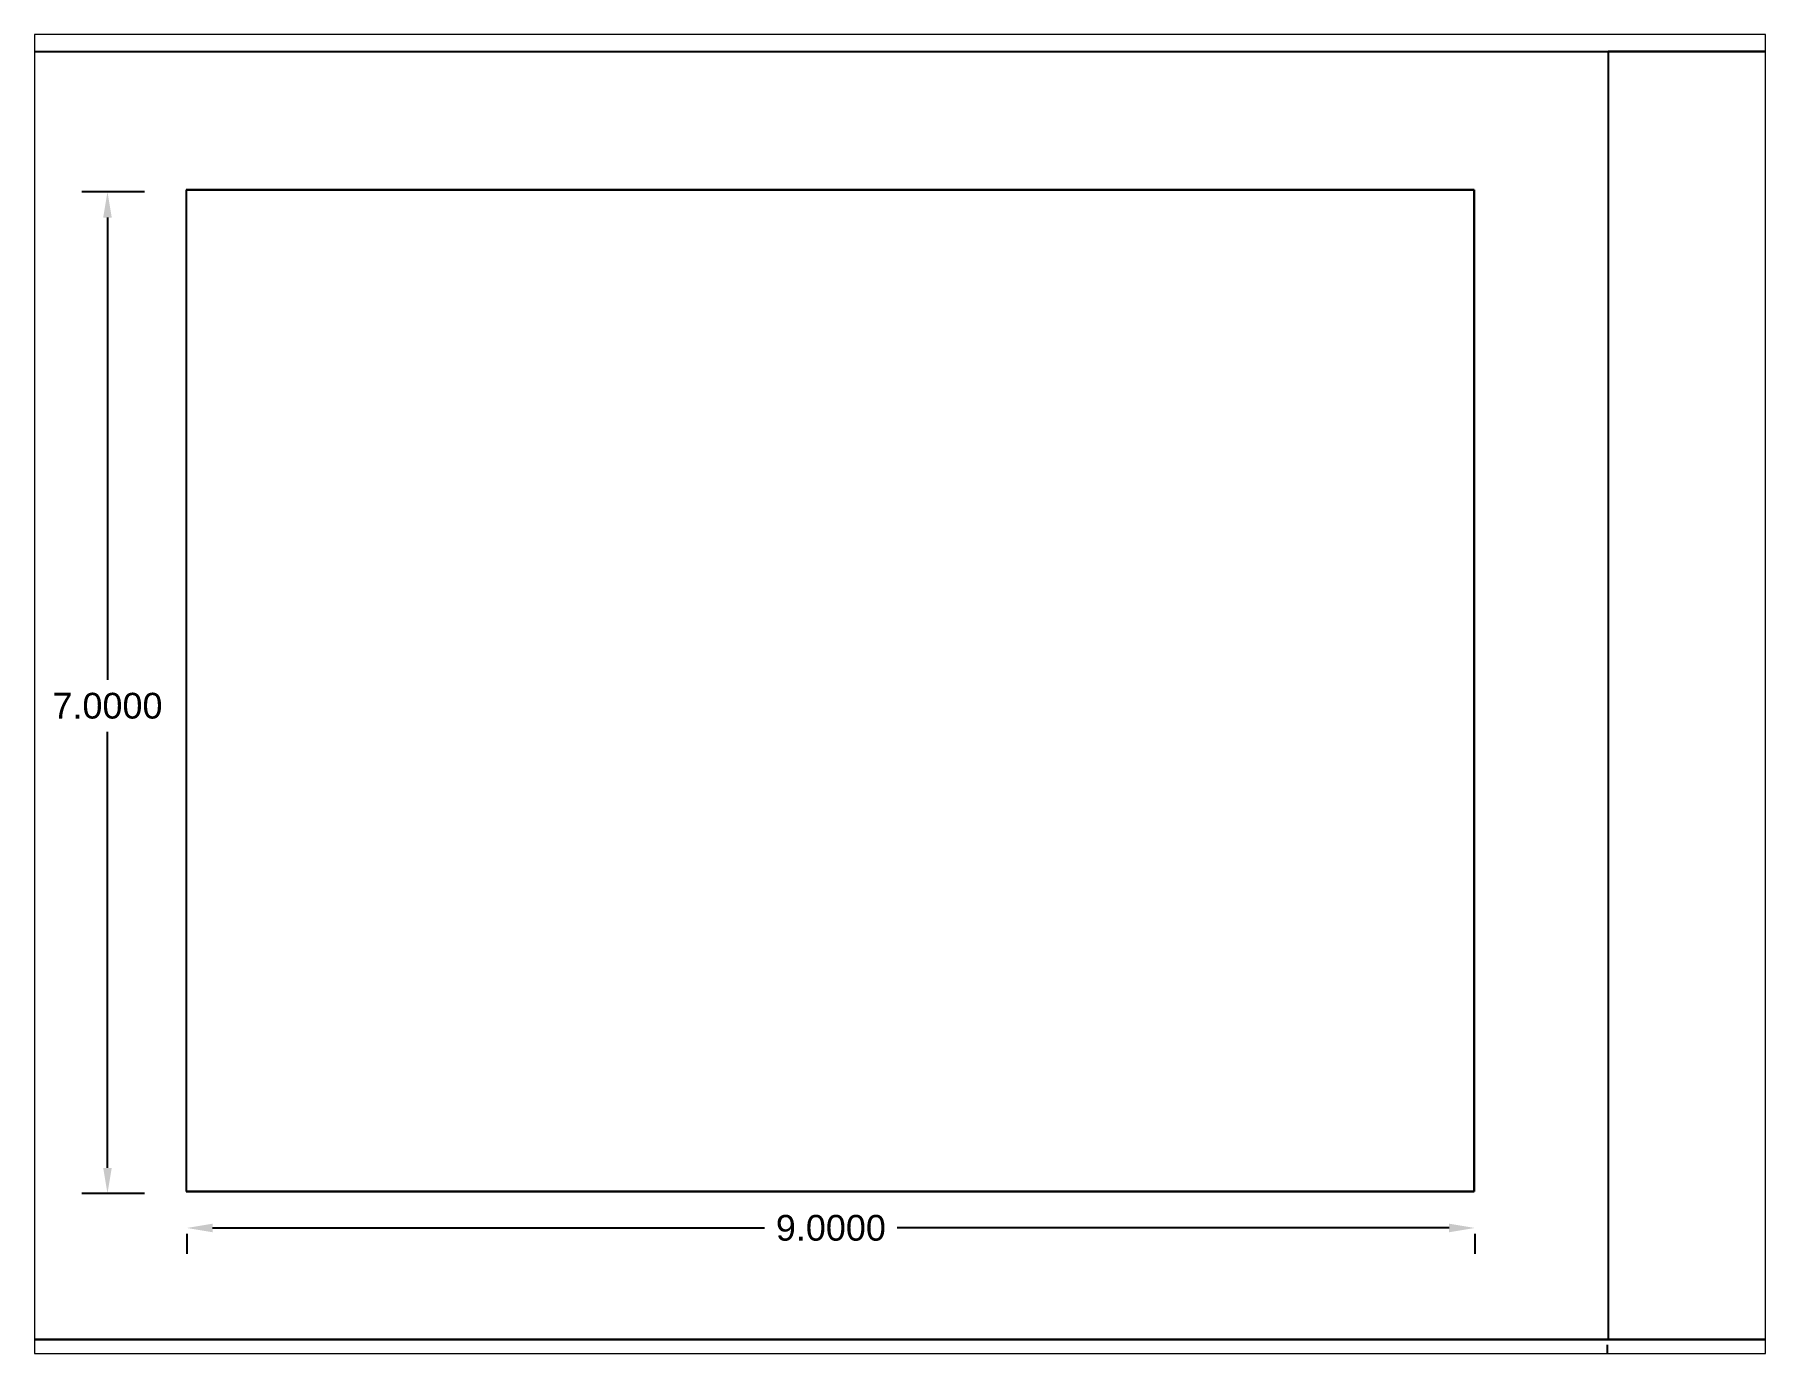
# Paper-space layout 'Layout1' of a CAD drawing. Header units: inches. Extents: x 1.05 to 9.45, y 0.8 to 7.2.
# The model-space entities are those that its viewports show. They can reach past a viewport. Long polylines and large blocks are cut down to what shows.
import ezdxf

# ---------------------------------------------------------------- set-up
doc = ezdxf.new("R2010")
doc.units = ezdxf.units.IN
doc.header["$MEASUREMENT"] = 0
doc.styles.get("Standard").update_dxf_attribs({"font": 'arial.ttf'})
doc.dimstyles.get("Standard").update_dxf_attribs({"dimtxt": 0.18, "dimasz": 0.18, "dimexe": 0.18, "dimexo": 0.0625, "dimgap": 0.09, "dimtad": 0, "dimtih": 1, "dimtoh": 1, "dimdec": 4, "dimzin": 0, "dimdsep": 46, "dimtxsty": 'Standard', "dimcen": 0.09, "dimadec": 0, "dimazin": 0, "dimtfac": 1, "dimtdec": 4, "dimtofl": 0, "dimtmove": 0, "dimatfit": 3, "dimfxl": 1, "dimtolj": 1, "dimtzin": 0, "dimarcsym": 0})

# ---------------------------------------------------------------- blocks, each defined once
blk = doc.blocks.new('*D3')
at = {"color": 0, "lineweight": -2, "transparency": 16777216}
for p, q in [((-0.057, -0.204), (-0.057, -0.059)), ((10.943, -0.204), (10.943, -0.059)), ((0.123, -0.239), (4.918, -0.239)), ((10.763, -0.239), (5.967, -0.239))]:
    blk.add_line(p, q, dxfattribs=at)
at = {"color": 0, "transparency": 16777216}
for points in [[(0.123, -0.209), (0.123, -0.269), (-0.057, -0.239)], [(10.763, -0.209), (10.763, -0.269), (10.943, -0.239)]]:
    blk.add_solid(points, dxfattribs=at)
at = {"layer": 'Defpoints', "color": 0, "transparency": 16777216}
for p in [(10.943, -0.239), (-0.057, -0.266), (10.943, -0.266)]:
    blk.add_point(p, dxfattribs=at)
at = {"color": 0, "transparency": 16777216, "insert": (5.443, -0.239), "char_height": 0.18, "attachment_point": 5}
blk.add_mtext('\\A1;11.0000', dxfattribs=at)
blk = doc.blocks.new('*D4')
at = {"color": 0, "lineweight": -2, "transparency": 16777216}
for p, q in [((1.017, 0.727), (1.017, 0.589)), ((1.197, 0.769), (5.054, 0.769)), ((9.837, 0.769), (5.98, 0.769)), ((10.017, 0.727), (10.017, 0.589))]:
    blk.add_line(p, q, dxfattribs=at)
at = {"color": 0, "transparency": 16777216}
for points in [[(1.197, 0.799), (1.197, 0.739), (1.017, 0.769)], [(9.837, 0.799), (9.837, 0.739), (10.017, 0.769)]]:
    blk.add_solid(points, dxfattribs=at)
at = {"layer": 'Defpoints', "color": 0, "transparency": 16777216}
for p in [(1.017, 0.789), (10.017, 0.789), (10.017, 0.769)]:
    blk.add_point(p, dxfattribs=at)
at = {"color": 0, "transparency": 16777216, "insert": (5.517, 0.769), "char_height": 0.18, "attachment_point": 5}
blk.add_mtext('\\A1;9.0000', dxfattribs=at)
blk = doc.blocks.new('*D6')
at = {"color": 0, "lineweight": -2, "transparency": 16777216}
for p, q in [((0.721, 8.009), (0.282, 8.009)), ((0.462, 7.829), (0.462, 4.599)), ((0.462, 1.189), (0.462, 4.235)), ((0.721, 1.009), (0.282, 1.009))]:
    blk.add_line(p, q, dxfattribs=at)
at = {"color": 0, "transparency": 16777216}
for points in [[(0.432, 7.829), (0.492, 7.829), (0.462, 8.009)], [(0.432, 1.189), (0.492, 1.189), (0.462, 1.009)]]:
    blk.add_solid(points, dxfattribs=at)
at = {"layer": 'Defpoints', "color": 0, "transparency": 16777216}
for p in [(0.462, 8.009), (0.783, 8.009), (0.783, 1.009)]:
    blk.add_point(p, dxfattribs=at)
at = {"color": 0, "transparency": 16777216, "insert": (0.462, 4.417), "char_height": 0.18, "attachment_point": 5}
blk.add_mtext('\\A1;7.0000', dxfattribs=at)
blk = doc.blocks.new('*D7')
at = {"color": 0, "lineweight": -2, "transparency": 16777216}
for p, q in [((10.943, -0.177), (10.943, -0.047)), ((18.443, -0.177), (18.443, -0.047)), ((11.123, -0.227), (14.23, -0.227)), ((18.263, -0.227), (15.155, -0.227))]:
    blk.add_line(p, q, dxfattribs=at)
at = {"color": 0, "transparency": 16777216}
for points in [[(11.123, -0.197), (11.123, -0.257), (10.943, -0.227)], [(18.263, -0.197), (18.263, -0.257), (18.443, -0.227)]]:
    blk.add_solid(points, dxfattribs=at)
at = {"layer": 'Defpoints', "color": 0, "transparency": 16777216}
for p in [(10.943, -0.239), (18.443, -0.227), (18.443, -0.239)]:
    blk.add_point(p, dxfattribs=at)
at = {"color": 0, "transparency": 16777216, "insert": (14.693, -0.227), "char_height": 0.18, "attachment_point": 5}
blk.add_mtext('\\A1;7.5000', dxfattribs=at)

msp = doc.modelspace()

# ---------------------------------------------------------------- linework, layer by layer
for p, q in [((-0.05193, -0.00958), (-0.05193, 8.99042)), ((-0.05193, 8.99042), (10.94807, 8.99042)), ((-0.05193, 8.99042, 2), (18.44807, 8.99042, 2)), ((10.94807, 8.99042), (10.94807, -0.00958)), ((18.44807, 8.99042), (10.94807, 8.99042)), ((10.94807, 8.99042), (10.94807, 8.99042, 2)), ((10.94807, 8.99042, 2), (10.94807, -0.00958, 2)), ((10.01302, 8.0239), (1.01302, 8.0239)), ((1.01302, 8.0239), (1.01302, 1.0239)), ((1.01302, 8.0239), (1.01302, 8.0239, 1.5)), ((1.01302, 8.0239, 1.5), (1.01302, 1.0239, 1.5)), ((1.01302, 8.0239, 1.5), (10.01302, 8.0239, 1.5)), ((10.01302, 1.0239), (10.01302, 8.0239)), ((10.01302, 8.0239), (10.01302, 8.0239, 1.5)), ((10.01302, 8.0239, 1.5), (10.01302, 1.0239, 1.5)), ((1.01302, 1.0239), (10.01302, 1.0239)), ((1.01302, 1.0239), (1.01302, 1.0239, 1.5)), ((10.01302, 1.0239, 1.5), (1.01302, 1.0239, 1.5)), ((10.01302, 1.0239), (10.01302, 1.0239, 1.5)), ((-0.05193, -0.00958), (10.94807, -0.00958)), ((10.94807, -0.00958), (18.44807, -0.00958))]:
    msp.add_line(p, q)
at = {"extrusion": (-1, 0, 0)}
for p, q in [((-0.05193, 8.99042), (-0.05193, 8.99042, 2)), ((-0.05193, 8.99042, 2), (-0.05193, -0.00958, 2)), ((-0.05193, 8.99042), (-0.05193, 8.99042, 2)), ((-0.05193, 8.99042, 2), (-0.05193, -0.00958, 2)), ((-0.05193, -0.00958), (-0.05193, 8.99042)), ((-0.05193, -0.00958, 2), (-0.05193, -0.00958)), ((-0.05193, -0.00958, 2), (-0.05193, -0.00958))]:
    msp.add_line(p, q, dxfattribs=at)
at = {"extrusion": (1, 0, 0)}
for p, q in [((-0.05193, -0.00958, 2), (-0.05193, 8.99042, 2)), ((-0.05193, 8.99042, 2), (-0.05193, 8.99042)), ((-0.05193, 8.99042), (-0.05193, -0.00958)), ((-0.05193, -0.00958), (-0.05193, 8.99042)), ((-0.05193, 8.99042), (-0.05193, 8.99042, 2)), ((-0.05193, 8.99042, 2), (-0.05193, -0.00958, 2)), ((-0.05193, -0.00958, 2), (-0.05193, -0.00958))]:
    msp.add_line(p, q, dxfattribs=at)
at = {"extrusion": (0, -1, 0)}
for p, q in [((-0.05193, -0.00958, 2), (10.94807, -0.00958, 2)), ((10.94807, -0.00958), (-0.05193, -0.00958)), ((-0.05193, -0.00958, 2), (-0.05193, -0.00958)), ((-0.05193, -0.00958), (10.94807, -0.00958)), ((10.94807, -0.00958, 2), (10.94807, -0.00958)), ((10.94807, -0.00958, 2), (18.44807, -0.00958, 2)), ((18.44807, -0.00958), (10.94807, -0.00958)), ((10.94807, -0.00958), (10.94807, -0.00958, 2)), ((10.94807, -0.00958, 2), (10.94807, -0.00958)), ((10.94807, -0.00958), (18.44807, -0.00958)), ((18.44807, -0.00958, 2), (10.94807, -0.00958, 2))]:
    msp.add_line(p, q, dxfattribs=at)

# ---------------------------------------------------------------- dimensions: what is measured, and where the dimension line sits
dim = msp.add_linear_dim(base=(0.46181, 8.00898), p1=(0.78346, 1.00898), p2=(0.78346, 8.00898), angle=90, dimstyle='Standard')
dim.commit()
dim.dimension.update_dxf_attribs({"geometry": '*D6', "text_midpoint": (0.46181, 4.41708), "dimtype": 160})
for base, p1, p2, picture, middle in [((10.01705, 0.76914), (1.01705, 0.78943), (10.01705, 0.78943), '*D4', (5.51705, 0.76914)), ((10.94267, -0.23908), (-0.05733, -0.26626), (10.94267, -0.26626), '*D3', (5.44267, -0.23908)), ((18.44267, -0.22717), (10.94267, -0.23908), (18.44267, -0.23908), '*D7', (14.69267, -0.22717))]:
    dim = msp.add_linear_dim(base=base, p1=p1, p2=p2, dimstyle='Standard')
    dim.commit()
    dim.dimension.update_dxf_attribs({"geometry": picture, "text_midpoint": middle})

psp = doc.layouts.get("Layout1")

# ---------------------------------------------------------------- viewports
at = {"layer": '0'}
psp.add_viewport(center=(5.25, 4), size=(8.4, 6.4), view_center_point=(6, 4.5), view_height=9.2146596, dxfattribs=at)

doc.saveas('drawing.dxf')
